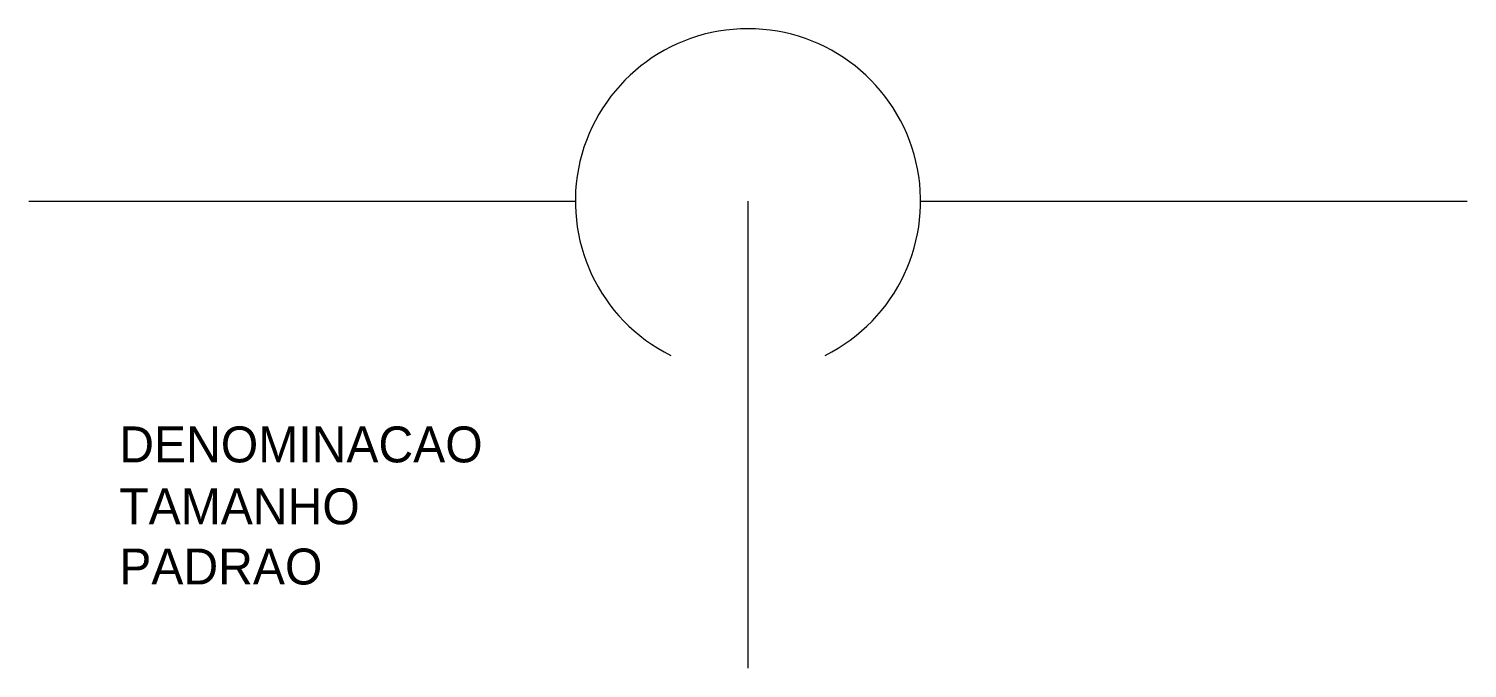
# Model space of a CAD drawing. Extents: x 101 to 301, y 138 to 227.
import ezdxf

# ---------------------------------------------------------------- set-up
doc = ezdxf.new("R2010")
doc.units = 0
doc.layers.add('TUPY', color=3, linetype='CONTINUOUS')

msp = doc.modelspace()

# ---------------------------------------------------------------- linework, layer by layer
at = {"layer": 'TUPY', "color": 0}
for p, q in [((100.76, 202.91), (176.76, 202.91)), ((200.76, 202.91), (200.76, 137.91)), ((224.76, 202.91), (300.76, 202.91))]:
    msp.add_line(p, q, dxfattribs=at)
msp.add_arc((200.76, 202.91), 24, 296.5335, 243.4665, dxfattribs=at)

# ---------------------------------------------------------------- texts
at = {"layer": 'TUPY', "color": 0, "flags": 1}
for tag, p, s in [('DENOMINACAO', (113.35, 166.56), 'DERIVACAO HORIZONTAL PARA CIMA'), ('TAMANHO', (113.35, 157.94), ''), ('PADRAO', (113.35, 149.57), '')]:
    msp.add_attdef(tag, p, s, height=5, dxfattribs=at)

doc.saveas('drawing.dxf')
